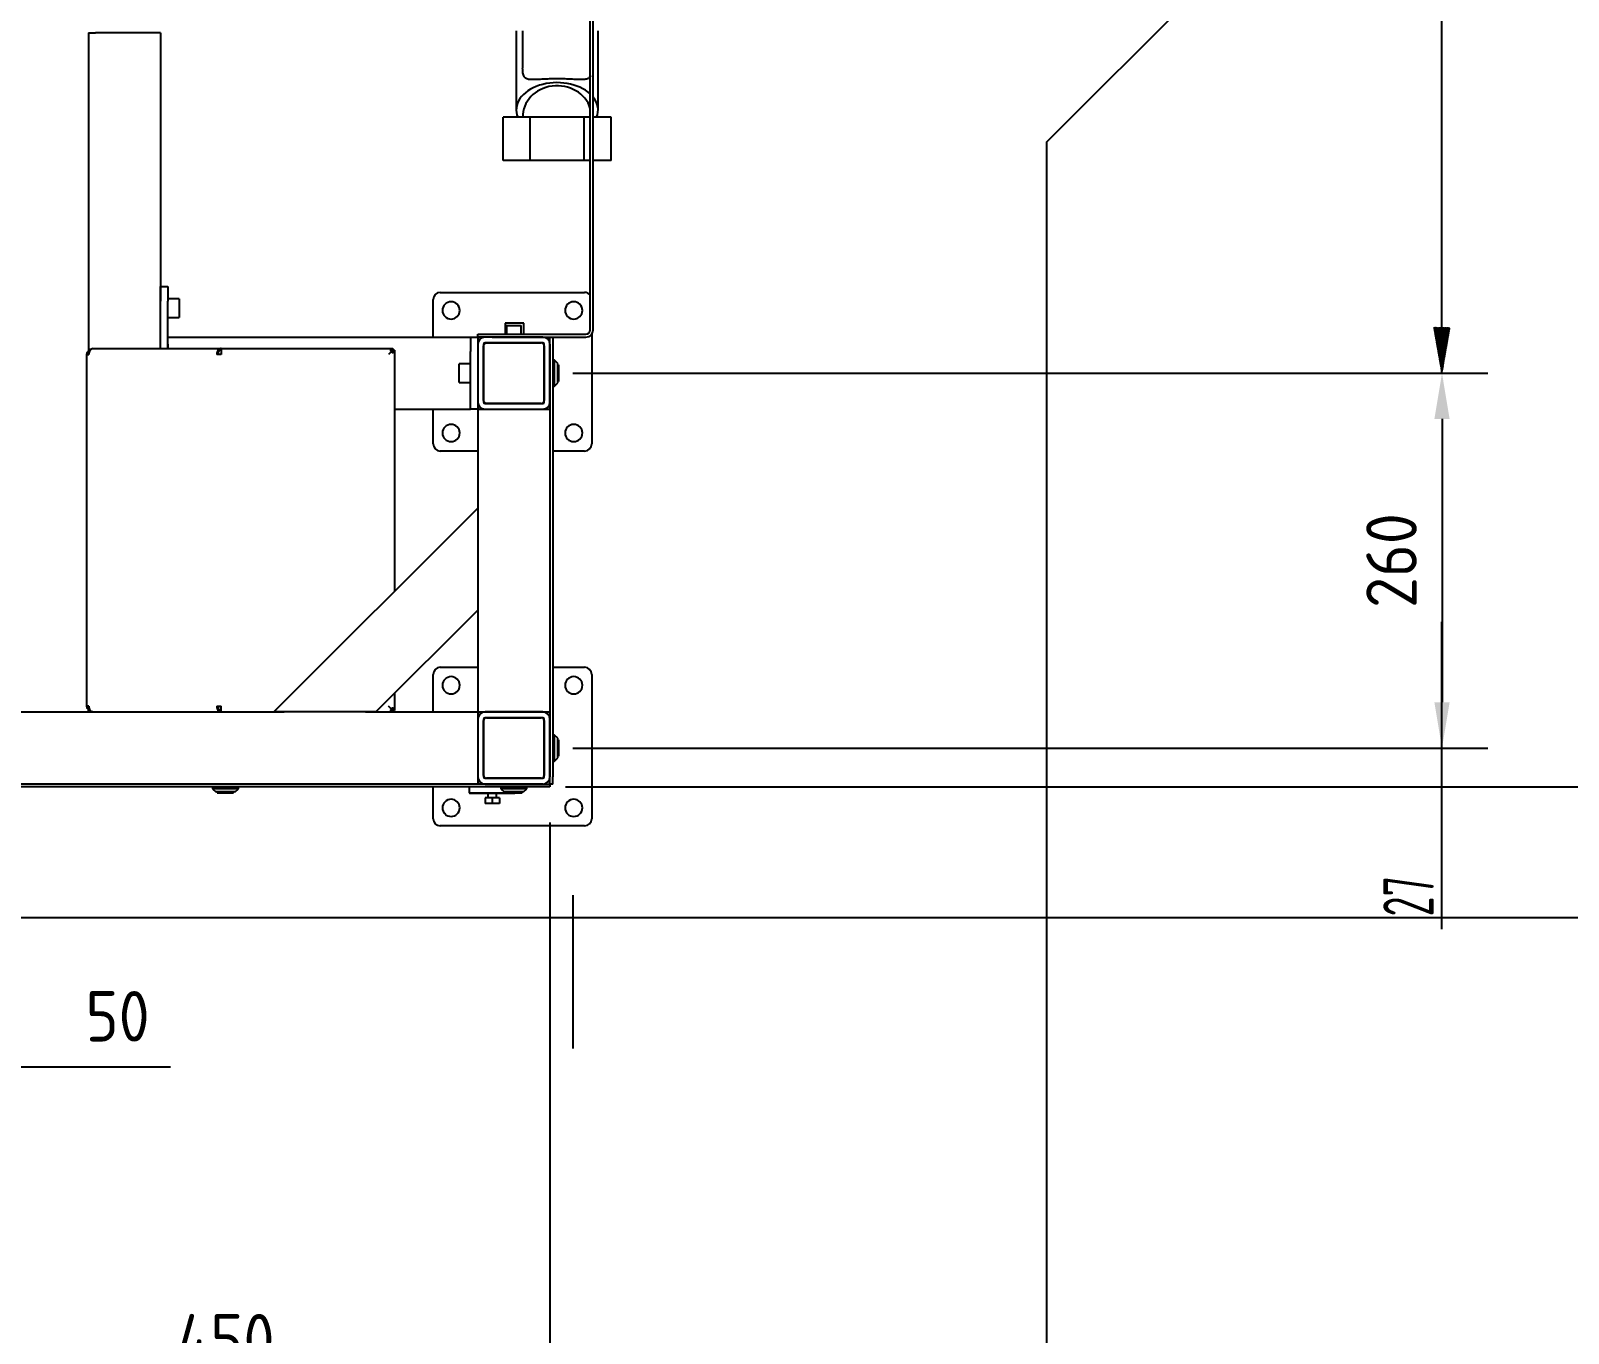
# Model space of a CAD drawing. Header units: millimetres. Extents: x 10462777 to 22643323, y 453826 to 1389191.
# Drawn here: x 11269581 to 11270614, y 576520 to 577395 of the extents above; entities that cross this region are included whole.
import ezdxf

# ---------------------------------------------------------------- set-up
doc = ezdxf.new("R2010")
doc.units = ezdxf.units.MM
doc.header["$LTSCALE"] = 200
doc.header["$MEASUREMENT"] = 0
doc.header["$PDMODE"] = 35
doc.header["$PDSIZE"] = -5
for name, pattern in [('CENTER', [2, 1.25, -0.25, 0.25, -0.25]), ('HIDDEN_KS1', [0.26, 0.18, -0.08]), ('PHANTOM', [2.5, 1.25, -0.25, 0.25, -0.25, 0.25, -0.25])]:
    doc.linetypes.add(name, pattern=pattern)
doc.layers.get('0').update_dxf_attribs({"linetype": 'CONTINUOUS'})
doc.layers.get('DEFPOINTS').update_dxf_attribs({"linetype": 'CONTINUOUS'})
for name, color, linetype in [('1', 1, 'CENTER'), ('11', 6, 'PHANTOM'), ('3', 3, 'HIDDEN_KS1')]:
    doc.layers.add(name, color=color, linetype=linetype)
doc.styles.add('iso-1', font='isocp.shx')
doc.styles.get("Standard").update_dxf_attribs({"font": 'SYMBOL'})
doc.dimstyles.get("Standard").update_dxf_attribs({"dimtxt": 1, "dimasz": 0.18, "dimexe": 0.18, "dimexo": 0.0625, "dimgap": 0.5, "dimtad": 1, "dimzin": 0, "dimdsep": 46, "dimtxsty": 'Standard', "dimcen": 0.09, "dimadec": 0, "dimazin": 0, "dimtfac": 1, "dimtofl": 0, "dimtmove": 2, "dimatfit": 3, "dimfxl": 1, "dimtolj": 1, "dimtzin": 0, "dimarcsym": 0})

# ---------------------------------------------------------------- blocks, each defined once
blk = doc.blocks.new('*D420')
at = {"layer": '1', "color": 152, "linetype": 'Continuous', "lineweight": -2, "transparency": 16777216}
for p, q in [((11269960.5, 577165.3), (11270559.5, 577165.3)), ((11269960.5, 576913.5), (11270559.5, 576913.5))]:
    blk.add_line(p, q, dxfattribs=at)
at = {"layer": '1', "color": 27, "linetype": 'Continuous', "lineweight": -2, "transparency": 16777216}
blk.add_line((11270528.8, 577134.5), (11270528.8, 576944.2), dxfattribs=at)
at = {"layer": '1', "color": 27, "linetype": 'Continuous', "transparency": 16777216}
for points in [[(11270523.7, 577134.5), (11270533.9, 577134.5), (11270528.8, 577165.3)], [(11270523.7, 576944.2), (11270533.9, 576944.2), (11270528.8, 576913.5)]]:
    blk.add_solid(points, dxfattribs=at)
at = {"layer": 'DEFPOINTS', "color": 0, "linetype": 'Continuous', "transparency": 16777216}
for p in [(11269945.1, 577165.3), (11269945.1, 576913.5), (11270528.8, 576913.5)]:
    blk.add_point(p, dxfattribs=at)
at = {"layer": '1', "color": 23, "linetype": 'Continuous', "lineweight": -3, "transparency": 16777216, "insert": (11270494.9, 577039.4), "char_height": 33.894, "attachment_point": 5, "rotation": 90, "style": 'iso-1'}
blk.add_mtext('\\A1;\\C23;260', dxfattribs=at)
blk = doc.blocks.new('*D421')
at = {"layer": '1', "color": 152, "linetype": 'Continuous', "lineweight": -2, "transparency": 16777216}
for p, q in [((11269494, 576863.4), (11269494, 576668.6)), ((11269542.4, 576863.4), (11269542.4, 576668.6))]:
    blk.add_line(p, q, dxfattribs=at)
at = {"layer": '1', "color": 27, "linetype": 'Continuous', "lineweight": -2, "transparency": 16777216}
for p, q in [((11269463.2, 576699.4), (11269432.5, 576699.4)), ((11269494, 576699.4), (11269542.4, 576699.4)), ((11269573.2, 576699.4), (11269675.1, 576699.4))]:
    blk.add_line(p, q, dxfattribs=at)
at = {"layer": '1', "color": 27, "linetype": 'Continuous', "transparency": 16777216}
for points in [[(11269463.2, 576704.5), (11269463.2, 576694.2), (11269494, 576699.4)], [(11269573.2, 576704.5), (11269573.2, 576694.2), (11269542.4, 576699.4)]]:
    blk.add_solid(points, dxfattribs=at)
at = {"layer": 'DEFPOINTS', "color": 0, "linetype": 'Continuous', "transparency": 16777216}
for p in [(11269494, 576878.7), (11269542.4, 576878.7), (11269542.4, 576699.4)]:
    blk.add_point(p, dxfattribs=at)
at = {"layer": '1', "color": 23, "linetype": 'Continuous', "lineweight": -3, "transparency": 16777216, "insert": (11269639.5, 576733.3), "char_height": 33.894, "attachment_point": 5, "style": 'iso-1'}
blk.add_mtext('\\A1;\\C23;50', dxfattribs=at)
blk = doc.blocks.new('*D425')
at = {"layer": '1', "color": 152, "linetype": 'Continuous', "lineweight": -2, "transparency": 16777216}
for p, q in [((11269494, 576863.4), (11269494, 576451.7)), ((11269929.8, 576863.4), (11269929.8, 576451.7))]:
    blk.add_line(p, q, dxfattribs=at)
at = {"layer": '1', "color": 27, "linetype": 'Continuous', "lineweight": -2, "transparency": 16777216}
blk.add_line((11269524.7, 576482.5), (11269899, 576482.5), dxfattribs=at)
at = {"layer": '1', "color": 27, "linetype": 'Continuous', "transparency": 16777216}
for points in [[(11269524.7, 576487.6), (11269524.7, 576477.3), (11269494, 576482.5)], [(11269899, 576487.6), (11269899, 576477.3), (11269929.8, 576482.5)]]:
    blk.add_solid(points, dxfattribs=at)
at = {"layer": 'DEFPOINTS', "color": 0, "linetype": 'Continuous', "transparency": 16777216}
for p in [(11269494, 576878.7), (11269929.8, 576878.7), (11269929.8, 576482.5)]:
    blk.add_point(p, dxfattribs=at)
at = {"layer": '1', "color": 23, "linetype": 'Continuous', "lineweight": -3, "transparency": 16777216, "insert": (11269711.9, 576516.4), "char_height": 33.894, "attachment_point": 5, "style": 'iso-1'}
blk.add_mtext('\\A1;\\C23;450', dxfattribs=at)
blk = doc.blocks.new('DimnDraft3D2727')
at = {"layer": '1', "color": 27, "linetype": 'Continuous'}
blk.add_line((612.42, 97.19), (612.42, 118.5), dxfattribs=at)
at = {"layer": '1', "color": 152, "linetype": 'Continuous'}
for p, q in [((552.15, 109.75), (615.6, 109.75)), ((551.65, 107.05), (615.6, 107.05))]:
    blk.add_line(p, q, dxfattribs=at)
at = {"layer": '1', "color": 27, "linetype": 'Continuous'}
for points in [[(612.42, 109.75), (611.86, 112.93), (612.98, 112.93), (612.42, 109.75)], [(612.42, 107.05), (612.98, 103.88), (611.86, 103.88), (612.42, 107.05)]]:
    blk.add_solid(points, dxfattribs=at)
at = {"layer": '1', "color": 23, "linetype": 'Continuous', "insert": (611.85, 98.07), "char_height": 3.5, "attachment_point": 7, "rotation": 90, "line_spacing_factor": 0.963855, "style": 'iso-1'}
blk.add_mtext('\\W00.647;27 ', dxfattribs=at)

msp = doc.modelspace()

# ---------------------------------------------------------------- hatches: boundary and pattern name
at = {"layer": '1', "linetype": 'Continuous'}
h = msp.add_hatch(dxfattribs=at)
h.set_pattern_fill('ANSI31', color=27, scale=0.19368, angle=45, style=0, pattern_type=0)
h.set_pattern_definition([(45, (11264598.07192, 575850.65161), (-0.1369525464, 0.1369525464), [])])
h.paths.add_polyline_path([(11270528.77641, 577165.26933), (11270523.35494, 577196.01603), (11270534.19789, 577196.01607)], flags=0)

# ---------------------------------------------------------------- linework, layer by layer
at = {"color": 4}
for q in [(11270363.24655, 577420.39717), (11270263.24655, 575690.39718)]:
    msp.add_line((11270263.24655, 577320.39717), q, dxfattribs=at)
at = {"ltscale": 10}
msp.add_line((11269945.14499, 576814.60457), (11269945.14499, 576711.6129), dxfattribs=at)
at = {"layer": '1', "color": 27, "linetype": 'Continuous'}
msp.add_line((11270528.77641, 577165.26933), (11270528.77641, 578015.04485), dxfattribs=at)
at = {"layer": '1', "color": 152, "linetype": 'Continuous'}
for p, q in [((11269945.14499, 577165.26933), (11270559.52314, 577165.26933)), ((11269940.30299, 576887.33831), (11271374.93976, 576887.33831))]:
    msp.add_line(p, q, dxfattribs=at)
at = {"layer": '1', "color": 251, "linetype": 'Continuous'}
msp.add_line((11266018.88523, 576799.69805), (11272134.90389, 576799.69805), dxfattribs=at)
at = {"layer": '11', "color": 60, "linetype": 'Continuous'}
for p, q in [((11269907.13911, 577395.26764), (11269907.13911, 577342.0219)), ((11269911.4674, 577395.26838), (11269911.4674, 577370.13692)), ((11269962.08816, 577342.0219), (11269962.08816, 577395.26764)), ((11269898.27172, 577308.11231), (11269898.27172, 577337.16433)), ((11269916.44267, 577337.16433), (11269898.27172, 577337.16433)), ((11269916.44267, 577308.11231), (11269916.44267, 577337.16433)), ((11269952.78459, 577337.16433), (11269916.44267, 577337.16433)), ((11269956.88697, 577337.16433), (11269952.78459, 577337.16433)), ((11269952.78459, 577308.11231), (11269952.78459, 577337.16433)), ((11269970.95555, 577337.16433), (11269958.82388, 577337.16433)), ((11269970.95555, 577308.11231), (11269970.95555, 577337.16433)), ((11269916.44267, 577308.11231), (11269898.27172, 577308.11231)), ((11269952.78459, 577308.11231), (11269916.44267, 577308.11231)), ((11269956.88697, 577308.11231), (11269952.78459, 577308.11231)), ((11269970.95555, 577308.11231), (11269958.82388, 577308.11231))]:
    msp.add_line(p, q, dxfattribs=at)
for centre, major_axis, ratio, start_param, end_param in [((11269934.61363, 577342.0219), (27.47452, 0), 0.6691306064, 0.6255024886, 3.408995662), ((11269934.61363, 577337.48089), (23.14623, 0), 0.9004040443, 0.2755412826, 3.1567826759), ((11269934.61363, 577342.0219), (27.47452, 0), 0.6691306064, 6.0157822988, 6.7756480827)]:
    msp.add_ellipse(centre, major_axis=major_axis, ratio=ratio, start_param=start_param, end_param=end_param, dxfattribs=at)
msp.add_open_spline([(11269957.03284, 577364.96564), (11269956.97723, 577364.84239), (11269956.91796, 577364.7242), (11269956.67813, 577364.29407), (11269956.47135, 577364.01663), (11269956.11014, 577363.65666), (11269955.98122, 577363.546), (11269955.7053, 577363.34254), (11269955.55784, 577363.24958), (11269954.78515, 577362.83278), (11269954.04734, 577362.64465), (11269952.97089, 577362.51297), (11269952.74808, 577362.49199), (11269952.29196, 577362.45929), (11269952.05808, 577362.44749), (11269951.33917, 577362.42324), (11269950.83694, 577362.42184), (11269949.78695, 577362.43807), (11269949.23919, 577362.45575), (11269948.09735, 577362.50253), (11269947.50059, 577362.5318), (11269945.67262, 577362.62612), (11269944.39688, 577362.69727), (11269942.39774, 577362.79232), (11269941.71608, 577362.82225), (11269940.32689, 577362.87569), (11269939.62828, 577362.89886), (11269937.52073, 577362.95557), (11269936.10018, 577362.97613), (11269933.9457, 577362.97682), (11269933.21989, 577362.972), (11269931.78655, 577362.95272), (11269931.0774, 577362.93832), (11269928.97189, 577362.88258), (11269927.59732, 577362.82836), (11269925.9163, 577362.749), (11269925.58177, 577362.73256), (11269924.92341, 577362.69933), (11269924.59871, 577362.68249), (11269923.63776, 577362.63202), (11269923.01467, 577362.59838), (11269921.80297, 577362.53563), (11269921.21436, 577362.50649), (11269920.35754, 577362.47069), (11269920.07628, 577362.46008), (11269919.52261, 577362.44253), (11269919.24947, 577362.43557), (11269917.91909, 577362.413), (11269916.96173, 577362.43195), (11269915.68153, 577362.58096), (11269915.28093, 577362.65107), (11269914.53309, 577362.84876), (11269914.18489, 577362.97758), (11269913.56221, 577363.30226), (11269913.2849, 577363.49858), (11269912.91672, 577363.85292), (11269912.80196, 577363.981), (11269912.58783, 577364.25842), (11269912.48813, 577364.4084), (11269912.03122, 577365.20617), (11269911.79927, 577365.99185), (11269911.6205, 577367.13026), (11269911.59034, 577367.36636), (11269911.54073, 577367.84855), (11269911.5212, 577368.0948), (11269911.47644, 577368.84742), (11269911.46493, 577369.36758), (11269911.46794, 577369.92227), (11269911.46807, 577369.94208), (11269911.46822, 577369.96191)], degree=3, knots=[0, 0, 0, 0, 0.0110205113, 0.0110205113, 0.0418904245, 0.0418904245, 0.0573253811, 0.0573253811, 0.0727603376, 0.0727603376, 0.134500164, 0.134500164, 0.1499351206, 0.1499351206, 0.1653700772, 0.1653700772, 0.1962399903, 0.1962399903, 0.2271099035, 0.2271099035, 0.2579798167, 0.2579798167, 0.319719643, 0.319719643, 0.3505895562, 0.3505895562, 0.3814594693, 0.3814594693, 0.4431992957, 0.4431992957, 0.4740692089, 0.4740692089, 0.504939122, 0.504939122, 0.5666789484, 0.5666789484, 0.5821139049, 0.5821139049, 0.5975488615, 0.5975488615, 0.6284187747, 0.6284187747, 0.6592886879, 0.6592886879, 0.6747236445, 0.6747236445, 0.690158601, 0.690158601, 0.7518984274, 0.7518984274, 0.7827683406, 0.7827683406, 0.8136382537, 0.8136382537, 0.8445081669, 0.8445081669, 0.8599431235, 0.8599431235, 0.8753780801, 0.8753780801, 0.9371179064, 0.9371179064, 0.952552863, 0.952552863, 0.9679878196, 0.9679878196, 0.9988577327, 0.9988577327, 1, 1, 1, 1], dxfattribs=at)
at = {"layer": '3', "color": 252, "linetype": 'Continuous'}
for p, q in [((11269956.88685, 577194.32135), (11269956.88685, 577523.5776)), ((11269958.82365, 577194.32135), (11269958.82365, 577523.5776)), ((11269619.88339, 577393.8119), (11269619.88339, 577180.41536)), ((11269619.88339, 577393.8119), (11269624.7254, 577393.8119)), ((11269663.46143, 577393.8119), (11269624.7254, 577393.8119)), ((11269668.30343, 577393.8119), (11269663.46143, 577393.8119)), ((11269668.30343, 577393.8119), (11269668.30343, 577213.68277)), ((11269668.30343, 577223.37337), (11269673.14543, 577223.37337)), ((11269668.30343, 577213.68936), (11269668.30343, 577223.37337)), ((11269673.14543, 577223.37337), (11269673.14543, 577213.68936)), ((11269668.30343, 577181.73214), (11269668.30343, 577213.68936)), ((11269673.14543, 577181.73214), (11269673.14543, 577213.68936)), ((11269851.33117, 577189.47934), (11269851.33117, 577214.65776)), ((11269856.17317, 577219.49977), (11269953.01325, 577219.49977)), ((11269673.14543, 577189.47934), (11269876.50959, 577189.47934)), ((11269876.50959, 577189.47934), (11269881.35159, 577189.47934)), ((11269876.50959, 577189.47934), (11269876.50959, 577179.79534)), ((11269881.35159, 577189.47934), (11269881.35159, 577191.41615)), ((11269881.35159, 577191.41615), (11269891.0356, 577191.41615)), ((11269881.35159, 577189.47934), (11269881.35159, 577184.63748)), ((11269891.0356, 577189.47934), (11269881.35159, 577189.47934)), ((11269924.92963, 577189.47934), (11269886.1936, 577189.47934)), ((11269891.0356, 577191.41615), (11269953.98165, 577191.41615)), ((11269891.0356, 577189.47934), (11269953.98165, 577189.47934)), ((11269929.77163, 577184.63734), (11269929.77163, 577189.47934)), ((11269931.70843, 577189.47934), (11269931.70843, 577184.63734)), ((11269957.85525, 577191.41463), (11269957.85525, 577117.81769)), ((11269622.92074, 577181.73214), (11269622.78859, 577181.73214)), ((11269622.78859, 577181.72764), (11269622.78859, 577181.73214)), ((11269622.92028, 577181.73214), (11269708.78953, 577181.73214)), ((11269673.14543, 577184.63734), (11269673.14543, 577181.73214)), ((11269709.10766, 577181.73214), (11269708.78953, 577181.73214)), ((11269708.78953, 577180.76374), (11269708.78953, 577181.73214)), ((11269708.78953, 577180.76374), (11269709.10766, 577180.76374)), ((11269709.10745, 577181.73214), (11269824.3452, 577181.73214)), ((11269709.10745, 577181.73214), (11269709.10745, 577177.85854)), ((11269823.24618, 577179.66398), (11269821.44194, 577177.85854)), ((11269823.24738, 577179.66277), (11269821.44194, 577177.85854)), ((11269824.3452, 577181.73214), (11269824.3452, 577181.38913)), ((11269825.31554, 577180.7618), (11269824.97253, 577180.7618)), ((11269825.31554, 577180.7618), (11269825.31554, 577018.61401)), ((11269876.50959, 577150.74332), (11269876.50959, 577179.79534)), ((11269881.35159, 577184.63734), (11269881.35159, 577145.90131)), ((11269885.2252, 577184.63734), (11269885.2252, 577145.90131)), ((11269885.2252, 577146.86971), (11269885.2252, 577183.66894)), ((11269924.92963, 577185.60574), (11269886.1936, 577185.60574)), ((11269887.162, 577185.60574), (11269923.96122, 577185.60574)), ((11269925.89803, 577145.90131), (11269925.89803, 577184.63734)), ((11269925.89803, 577183.66894), (11269925.89803, 577146.86971)), ((11269929.77163, 577184.63734), (11269929.77163, 576894.11712)), ((11269929.77163, 577145.90131), (11269929.77163, 577184.63734)), ((11269931.70843, 577184.63734), (11269931.70843, 576894.11712)), ((11269618.91499, 576941.56875), (11269618.91499, 577177.85854)), ((11269618.91499, 577177.85854), (11269620.04954, 577177.85854)), ((11269620.18123, 577177.85854), (11269620.04954, 577177.85854)), ((11269706.18217, 577177.85854), (11269706.05048, 577177.85854)), ((11269708.92122, 577177.85854), (11269706.18217, 577177.85854)), ((11269709.10745, 577177.85854), (11269708.92122, 577177.85854)), ((11269876.50959, 577141.05931), (11269876.50959, 577150.74332)), ((11269825.31266, 577141.05931), (11269876.50959, 577141.05931)), ((11269851.33117, 577117.81769), (11269851.33117, 577141.06082)), ((11269881.35159, 577141.05931), (11269876.50959, 577141.05931)), ((11269881.35159, 577145.90117), (11269881.35159, 577141.05931)), ((11269881.35159, 577141.05931), (11269881.35159, 577074.64502)), ((11269881.35159, 577141.05931), (11269886.1936, 577141.05931)), ((11269886.1936, 577144.93291), (11269924.92963, 577144.93291)), ((11269886.1936, 577141.05931), (11269924.92963, 577141.05931)), ((11269886.1936, 577141.05931), (11269924.92963, 577141.05931)), ((11269923.96122, 577144.93291), (11269887.162, 577144.93291)), ((11269924.92963, 577141.05931), (11269929.77163, 577141.05931)), ((11269881.35159, 577112.97569), (11269856.17317, 577112.97569)), ((11269953.01325, 577112.97569), (11269931.70843, 577112.97569)), ((11269881.35159, 577006.17168), (11269881.35159, 576937.69515)), ((11269851.33117, 576937.69515), (11269851.33117, 576962.87357)), ((11269856.17317, 576967.71557), (11269881.35159, 576967.71557)), ((11269931.70843, 576967.71557), (11269953.01325, 576967.71557)), ((11269957.85525, 576962.87357), (11269957.85525, 576866.0335)), ((11269620.04954, 576941.56875), (11269618.91499, 576941.56875)), ((11269620.18123, 576941.56875), (11269620.04954, 576941.56875)), ((11269706.05048, 576941.56875), (11269706.18217, 576941.56875)), ((11269706.18217, 576941.56875), (11269708.92122, 576941.56875)), ((11269708.92122, 576941.56875), (11269709.10745, 576941.56875)), ((11269709.10745, 576937.69515), (11269709.10745, 576941.56875)), ((11269823.24738, 576939.76452), (11269821.44194, 576941.56875)), ((11269823.24618, 576939.76331), (11269821.44194, 576941.56875)), ((11269825.31554, 576950.13858), (11269825.31554, 576938.66549)), ((11269542.41133, 576937.69515), (11269751.2462, 576937.69515)), ((11269619.88339, 576937.69515), (11269619.88339, 576939.00665)), ((11269622.78859, 576937.69515), (11269622.78859, 576937.69965)), ((11269709.10766, 576938.66355), (11269708.78953, 576938.66355)), ((11269708.78953, 576937.69515), (11269708.78953, 576938.66355)), ((11269806.02742, 576937.69515), (11269881.35159, 576937.69515)), ((11269824.3452, 576937.69515), (11269824.3452, 576938.03816)), ((11269825.31554, 576938.66549), (11269824.97253, 576938.66549)), ((11269881.35159, 576937.69515), (11269886.1936, 576937.69515)), ((11269881.35159, 576937.69515), (11269881.35159, 576932.85315)), ((11269881.35159, 576932.85315), (11269881.35159, 576894.11712)), ((11269881.35159, 576932.85315), (11269881.35159, 576894.11712)), ((11269885.2252, 576932.85315), (11269885.2252, 576894.11712)), ((11269885.2252, 576895.08552), (11269885.2252, 576931.88475)), ((11269886.1936, 576937.69515), (11269924.92963, 576937.69515)), ((11269924.92963, 576937.69515), (11269886.1936, 576937.69515)), ((11269924.92963, 576933.82155), (11269886.1936, 576933.82155)), ((11269887.162, 576933.82155), (11269923.96122, 576933.82155)), ((11269924.92963, 576937.69515), (11269929.77163, 576937.69515)), ((11269925.89803, 576894.11712), (11269925.89803, 576932.85315)), ((11269925.89803, 576931.88475), (11269925.89803, 576895.08552)), ((11269929.77163, 576894.11712), (11269929.77163, 576932.85315)), ((11269881.35159, 576894.11712), (11269881.35159, 576889.27511)), ((11269886.1936, 576893.14872), (11269924.92963, 576893.14872)), ((11269923.96122, 576893.14872), (11269887.162, 576893.14872)), ((11269929.77163, 576889.27511), (11269929.77163, 576894.11712)), ((11269931.70843, 576889.27511), (11269931.70843, 576894.11712)), ((11269924.92963, 576889.27511), (11269498.8333, 576889.27511)), ((11269924.92963, 576887.33831), (11269498.8333, 576887.33831)), ((11269851.33117, 576866.0335), (11269851.33117, 576887.33983)), ((11269886.1936, 576889.27511), (11269924.92963, 576889.27511)), ((11269924.92963, 576889.27511), (11269929.77163, 576889.27511)), ((11269929.77163, 576887.33831), (11269924.92963, 576887.33831)), ((11269929.77163, 576889.27511), (11269929.77163, 576887.33831)), ((11269931.70843, 576889.27511), (11269929.77163, 576889.27511)), ((11269953.01325, 576861.19149), (11269856.17317, 576861.19149))]:
    msp.add_line(p, q, dxfattribs=at)
at = {"layer": '3', "color": 60, "linetype": 'Continuous'}
for p, q in [((11269680.89264, 577215.14196), (11269673.14543, 577215.14196)), ((11269680.89264, 577215.14196), (11269680.89264, 577202.55275)), ((11269673.14543, 577202.55275), (11269680.89264, 577202.55275)), ((11269899.75121, 577198.77599), (11269899.75121, 577191.41627)), ((11269911.23994, 577198.77599), (11269899.75121, 577198.77599)), ((11269900.71961, 577197.22655), (11269900.71961, 577191.41615)), ((11269900.71961, 577197.22655), (11269910.40361, 577197.22655)), ((11269910.40361, 577191.41615), (11269910.40361, 577197.22655)), ((11269912.34042, 577198.77599), (11269911.23994, 577198.77599)), ((11269912.34042, 577191.41627), (11269912.34042, 577198.77599)), ((11269876.50959, 577171.56393), (11269868.76238, 577171.56393)), ((11269868.76238, 577158.97472), (11269868.76238, 577171.56393)), ((11269932.91893, 577173.98493), (11269931.70843, 577173.98493)), ((11269935.09783, 577171.80603), (11269932.91893, 577173.98493)), ((11269932.91893, 577165.26933), (11269932.91893, 577173.98493)), ((11269935.6014, 577170.76016), (11269935.09782, 577170.76016)), ((11269935.09783, 577165.26933), (11269935.09783, 577171.80603)), ((11269935.6014, 577170.76016), (11269935.6014, 577159.77849)), ((11269868.76238, 577158.97472), (11269876.50959, 577158.97472)), ((11269932.91893, 577156.55372), (11269932.91893, 577165.26933)), ((11269932.91893, 577156.55372), (11269935.09783, 577158.73262)), ((11269935.09782, 577159.77849), (11269935.6014, 577159.77849)), ((11269935.09783, 577158.73262), (11269935.09783, 577165.26933)), ((11269931.70843, 577156.55372), (11269932.91893, 577156.55372)), ((11269932.91893, 576922.20074), (11269931.70843, 576922.20074)), ((11269935.09783, 576920.02184), (11269932.91893, 576922.20074)), ((11269932.91893, 576913.48513), (11269932.91893, 576922.20074)), ((11269932.91893, 576904.76953), (11269932.91893, 576913.48513)), ((11269935.6014, 576918.97597), (11269935.09782, 576918.97597)), ((11269935.09783, 576913.48513), (11269935.09783, 576920.02184)), ((11269935.09783, 576906.94843), (11269935.09783, 576913.48513)), ((11269935.6014, 576918.97597), (11269935.6014, 576907.9943)), ((11269931.70843, 576904.76953), (11269932.91893, 576904.76953)), ((11269932.91893, 576904.76953), (11269935.09783, 576906.94843)), ((11269935.09782, 576907.9943), (11269935.6014, 576907.9943)), ((11269703.16586, 576887.33831), (11269703.16586, 576886.12781)), ((11269703.16586, 576886.12781), (11269705.34476, 576883.94891)), ((11269720.59707, 576886.12781), (11269703.16586, 576886.12781)), ((11269718.41817, 576883.94891), (11269705.34476, 576883.94891)), ((11269706.39063, 576883.94892), (11269706.39063, 576883.44534)), ((11269706.39063, 576883.44534), (11269707.28471, 576883.44534)), ((11269707.28471, 576883.44534), (11269717.37229, 576883.44534)), ((11269717.37229, 576883.44534), (11269717.37229, 576883.94892)), ((11269718.41817, 576883.94891), (11269720.59707, 576886.12781)), ((11269720.59707, 576886.12781), (11269720.59707, 576887.33831)), ((11269875.54119, 576887.33831), (11269875.54119, 576883.36787)), ((11269875.54119, 576883.36787), (11269875.92855, 576882.98051)), ((11269875.54119, 576883.36787), (11269906.53001, 576883.36787)), ((11269906.14265, 576882.98051), (11269875.92855, 576882.98051)), ((11269891.0356, 576880.07531), (11269886.1936, 576880.07531)), ((11269886.1936, 576880.07531), (11269886.1936, 576876.2017)), ((11269888.1304, 576882.98105), (11269888.1304, 576880.07531)), ((11269895.8776, 576880.07531), (11269891.0356, 576880.07531)), ((11269891.0356, 576880.07531), (11269891.0356, 576876.2017)), ((11269893.9408, 576880.07531), (11269893.9408, 576882.98105)), ((11269895.8776, 576880.07531), (11269895.8776, 576876.2017)), ((11269896.846, 576887.33831), (11269896.846, 576886.12781)), ((11269896.846, 576886.12781), (11269899.02491, 576883.94891)), ((11269914.27722, 576886.12781), (11269896.846, 576886.12781)), ((11269912.09832, 576883.94891), (11269899.02491, 576883.94891)), ((11269900.07078, 576883.94892), (11269900.07078, 576883.44534)), ((11269900.07078, 576883.44534), (11269900.96486, 576883.44534)), ((11269900.96486, 576883.44534), (11269911.05244, 576883.44534)), ((11269906.14265, 576882.98051), (11269906.53001, 576883.36787)), ((11269906.53001, 576883.36787), (11269906.53001, 576883.44536)), ((11269911.05244, 576883.44534), (11269911.05244, 576883.94892)), ((11269912.09832, 576883.94891), (11269914.27722, 576886.12781)), ((11269914.27722, 576886.12781), (11269914.27722, 576887.33831)), ((11269891.0356, 576876.2017), (11269886.1936, 576876.2017)), ((11269895.8776, 576876.2017), (11269891.0356, 576876.2017))]:
    msp.add_line(p, q, dxfattribs=at)
at = {"layer": '3', "color": 163, "linetype": 'Continuous'}
for p, q in [((11269744.39905, 576937.69515), (11269881.35159, 577074.6477)), ((11269881.35159, 577074.6477), (11269881.35159, 577067.80007)), ((11269881.35159, 577067.80007), (11269881.35159, 577013.01905)), ((11269881.35159, 577006.17142), (11269812.87532, 576937.69515)), ((11269881.35159, 577013.01905), (11269881.35159, 577006.17142)), ((11269751.24667, 576937.69515), (11269744.39905, 576937.69515)), ((11269806.02769, 576937.69515), (11269751.24667, 576937.69515)), ((11269812.87532, 576937.69515), (11269806.02769, 576937.69515))]:
    msp.add_line(p, q, dxfattribs=at)
at = {"layer": '3', "color": 252, "linetype": 'Continuous', "extrusion": (0, 0, -1)}
for centre in [(-11269863.43618, 577207.39476), (-11269945.75024, 577207.39476), (-11269863.43618, 577125.0807), (-11269945.75024, 577125.0807), (-11269863.43618, 576955.61057), (-11269945.75024, 576955.61057), (-11269863.43618, 576873.2965), (-11269945.75024, 576873.2965)]:
    msp.add_circle(centre, 5.8104, dxfattribs=at)
at = {"layer": '3', "color": 252, "linetype": 'Continuous'}
for centre, radius, start, end in [((11269856.17317, 577214.65776), 4.842, 90, 180), ((11269953.01325, 577214.65776), 4.842, 36.87042584, 90), ((11269886.1936, 577184.63734), 4.842, 90, 180), ((11269924.92963, 577184.63734), 4.842, 0, 90), ((11269953.98165, 577194.32135), 2.9052, 270, 0), ((11269953.98165, 577194.32135), 4.842, 270, 0), ((11269886.1936, 577184.63734), 0.9684, 90, 180), ((11269887.162, 577183.66894), 1.9368, 90, 180), ((11269923.96122, 577183.66894), 1.9368, 0, 90), ((11269924.92963, 577184.63734), 0.9684, 0, 90), ((11269886.1936, 577145.90131), 4.842, 180, 270), ((11269887.162, 577146.86971), 1.9368, 180, 270), ((11269886.1936, 577145.90131), 0.9684, 180, 270), ((11269923.96122, 577146.86971), 1.9368, 270, 0), ((11269924.92963, 577145.90131), 0.9684, 270, 0), ((11269924.92963, 577145.90131), 4.842, 270, 0), ((11269856.17317, 577117.81769), 4.842, 180, 270), ((11269953.01325, 577117.81769), 4.842, 270, 0), ((11269856.17317, 576962.87357), 4.842, 90, 180), ((11269953.01325, 576962.87357), 4.842, 0, 90), ((11269886.1936, 576932.85315), 4.842, 90, 180), ((11269887.162, 576931.88475), 1.9368, 90, 180), ((11269886.1936, 576932.85315), 0.9684, 90, 180), ((11269923.96122, 576931.88475), 1.9368, 0, 90), ((11269924.92963, 576932.85315), 4.842, 0, 90), ((11269924.92963, 576932.85315), 0.9684, 0, 90), ((11269886.1936, 576894.11712), 4.842, 180, 270), ((11269887.162, 576895.08552), 1.9368, 180, 270), ((11269886.1936, 576894.11712), 0.9684, 180, 270), ((11269923.96122, 576895.08552), 1.9368, 270, 0), ((11269924.92963, 576894.11712), 0.9684, 270, 0), ((11269924.92963, 576894.11712), 4.842, 270, 0), ((11269856.17317, 576866.0335), 4.842, 180, 270), ((11269953.01325, 576866.0335), 4.842, 270, 0)]:
    msp.add_arc(centre, radius, start, end, dxfattribs=at)
at = {"layer": '3', "color": 252, "linetype": 'Continuous', "extrusion": (0, 0, -1)}
for centre, radius, start, end in [((-11269622.78859, 577177.85854), 3.8736, 0, 90), ((-11269622.78859, 577177.85854), 2.9052, 0, 37.47946124), ((-11269622.78859, 576941.56875), 3.8736, 270, 0), ((-11269622.78859, 576941.56875), 2.9052, 322.52206662, 0)]:
    msp.add_arc(centre, radius, start, end, dxfattribs=at)
at = {"layer": '3', "color": 252, "linetype": 'Continuous'}
for centre, major_axis, start_param, end_param in [((11269622.92028, 577177.85854), (0, 3.8736), 0, 1.5707963268), ((11269708.78953, 577177.85854), (0, -3.8736), 3.1415926536, 4.7123889804), ((11269708.78953, 577177.85854), (0, -2.9052), 3.1415926536, 4.7123889804), ((11269622.92028, 576941.56875), (0, 3.8736), 1.5707963268, 3.1415926536), ((11269708.78953, 576941.56875), (0, 3.8736), 1.5707963268, 3.1415926536), ((11269708.78953, 576941.56875), (0, 2.9052), 1.5707963268, 3.1415926536)]:
    msp.add_ellipse(centre, major_axis=major_axis, ratio=0.7071067812, start_param=start_param, end_param=end_param, dxfattribs=at)
for points, knots in [([(11269824.3452, 577181.38913), (11269824.27147, 577181.40192), (11269824.1956, 577181.41079), (11269824.03907, 577181.42072), (11269823.9583, 577181.42158), (11269823.72296, 577181.41168), (11269823.57066, 577181.38881), (11269823.30101, 577181.31475), (11269823.18596, 577181.26504), (11269822.99011, 577181.13834), (11269822.91221, 577181.06291), (11269822.79732, 577180.88714), (11269822.7617, 577180.7895), (11269822.73712, 577180.57145), (11269822.74942, 577180.4572), (11269822.85578, 577180.10003), (11269823.01476, 577179.85451), (11269823.24618, 577179.66398)], [0, 0, 0, 0, 0.0625, 0.0625, 0.125, 0.125, 0.25, 0.25, 0.375, 0.375, 0.5, 0.5, 0.625, 0.625, 0.75, 0.75, 1, 1, 1, 1]), ([(11269824.10848, 577180.52686), (11269823.88598, 577180.53678), (11269823.66168, 577180.52242), (11269823.25777, 577180.44407), (11269823.07874, 577180.37974), (11269822.9116, 577180.25436), (11269822.87872, 577180.22401), (11269822.85063, 577180.19099)], [0, 0, 0, 0, 0.4387173903, 0.4387173903, 0.8774347806, 0.8774347806, 1, 1, 1, 1]), ([(11269823.24738, 577179.66277), (11269823.34233, 577179.54745), (11269823.45332, 577179.44909), (11269823.68325, 577179.29424), (11269823.80454, 577179.23623), (11269824.03998, 577179.16629), (11269824.15752, 577179.15387), (11269824.37208, 577179.17835), (11269824.47232, 577179.21486), (11269824.64658, 577179.32921), (11269824.7229, 577179.40835), (11269824.84802, 577179.60206), (11269824.89857, 577179.71912), (11269824.97181, 577179.98581), (11269824.99494, 577180.13781), (11269825.00834, 577180.45307), (11269824.99813, 577180.61426), (11269824.97253, 577180.7618)], [0, 0, 0, 0, 0.125, 0.125, 0.25, 0.25, 0.375, 0.375, 0.5, 0.5, 0.625, 0.625, 0.75, 0.75, 0.875, 0.875, 1, 1, 1, 1]), ([(11269823.77103, 577179.26437), (11269823.80485, 577179.29263), (11269823.83588, 577179.32592), (11269823.96269, 577179.49398), (11269824.02758, 577179.67474), (11269824.08627, 577179.97755), (11269824.09934, 577180.08277), (11269824.11399, 577180.30257), (11269824.11513, 577180.41588), (11269824.11026, 577180.52508)], [0, 0, 0, 0, 0.1244606931, 0.1244606931, 0.5622303465, 0.5622303465, 0.7811151733, 0.7811151733, 1, 1, 1, 1]), ([(11269823.24618, 576939.76331), (11269823.13085, 576939.66836), (11269823.0325, 576939.55737), (11269822.87764, 576939.32744), (11269822.81963, 576939.20615), (11269822.7497, 576938.97071), (11269822.73728, 576938.85317), (11269822.76175, 576938.63861), (11269822.79826, 576938.53837), (11269822.91261, 576938.36411), (11269822.99175, 576938.2878), (11269823.18546, 576938.16267), (11269823.30252, 576938.11212), (11269823.56921, 576938.03888), (11269823.72121, 576938.01575), (11269824.03648, 576938.00236), (11269824.19766, 576938.01257), (11269824.3452, 576938.03816)], [0, 0, 0, 0, 0.125, 0.125, 0.25, 0.25, 0.375, 0.375, 0.5, 0.5, 0.625, 0.625, 0.75, 0.75, 0.875, 0.875, 1, 1, 1, 1]), ([(11269822.84777, 576939.23966), (11269822.87603, 576939.20585), (11269822.90932, 576939.17481), (11269823.07738, 576939.048), (11269823.25814, 576938.98312), (11269823.56095, 576938.92442), (11269823.66618, 576938.91135), (11269823.88597, 576938.89671), (11269823.99929, 576938.89556), (11269824.10848, 576938.90043)], [0, 0, 0, 0, 0.1244606931, 0.1244606931, 0.5622303465, 0.5622303465, 0.7811151733, 0.7811151733, 1, 1, 1, 1]), ([(11269824.97253, 576938.66549), (11269824.98532, 576938.73922), (11269824.9942, 576938.81509), (11269825.00412, 576938.97162), (11269825.00498, 576939.05239), (11269824.99508, 576939.28773), (11269824.97221, 576939.44004), (11269824.89815, 576939.70968), (11269824.84845, 576939.82473), (11269824.72174, 576940.02058), (11269824.64631, 576940.09848), (11269824.47054, 576940.21338), (11269824.3729, 576940.24899), (11269824.15485, 576940.27358), (11269824.0406, 576940.26127), (11269823.68343, 576940.15491), (11269823.43791, 576939.99594), (11269823.24738, 576939.76452)], [0, 0, 0, 0, 0.0625, 0.0625, 0.125, 0.125, 0.25, 0.25, 0.375, 0.375, 0.5, 0.5, 0.625, 0.625, 0.75, 0.75, 1, 1, 1, 1]), ([(11269824.11026, 576938.90221), (11269824.12018, 576939.12472), (11269824.10582, 576939.34901), (11269824.02747, 576939.75292), (11269823.96314, 576939.93195), (11269823.83776, 576940.09909), (11269823.80741, 576940.13197), (11269823.77439, 576940.16006)], [0, 0, 0, 0, 0.4387173903, 0.4387173903, 0.8774347806, 0.8774347806, 1, 1, 1, 1])]:
    msp.add_open_spline(points, degree=3, knots=knots, dxfattribs=at)
for points, degree in [([(11269824.3452, 577180.76374), (11269824.26938, 577180.68786), (11269824.19039, 577180.60882), (11269824.10848, 577180.52686)], 3), ([(11269824.34714, 577180.7618), (11269824.27126, 577180.68598), (11269824.19222, 577180.60699), (11269824.11026, 577180.52508)], 3), ([(11269824.3452, 577181.38913), (11269824.3452, 577180.76374)], 1), ([(11269824.97253, 577180.7618), (11269824.34714, 577180.7618)], 1), ([(11269824.3452, 576938.66355), (11269824.26938, 576938.73943), (11269824.19039, 576938.81847), (11269824.10848, 576938.90043)], 3), ([(11269824.34714, 576938.66549), (11269824.27126, 576938.74131), (11269824.19222, 576938.8203), (11269824.11026, 576938.90221)], 3), ([(11269824.3452, 576938.03816), (11269824.3452, 576938.66355)], 1), ([(11269824.97253, 576938.66549), (11269824.34714, 576938.66549)], 1)]:
    msp.add_open_spline(points, degree=degree, dxfattribs=at)

# ---------------------------------------------------------------- block references
at = {"layer": '1', "color": 27, "linetype": 'Continuous', "xscale": 9.684007428423861, "yscale": 9.684007428423861, "zscale": 9.684007428423861}
msp.add_blockref('DimnDraft3D2727', (11264598.07192, 575850.65161), dxfattribs=at)

# ---------------------------------------------------------------- dimensions: what is measured, and where the dimension line sits
at = {"layer": '1', "color": 27, "linetype": 'Continuous', "lineweight": -3}
dim = msp.add_linear_dim(base=(11270528.77641, 576913.48513), p1=(11269945.14499, 577165.26933), p2=(11269945.14499, 576913.48513), angle=90, text='\\C23;260', dimstyle='Standard', override={"dimtxt": 33.894026, "dimasz": 30.746724, "dimexe": 30.746724, "dimexo": 15.373362, "dimgap": 16.947013, "dimtad": 1, "dimtih": 0, "dimtoh": 0, "dimdec": 2, "dimzin": 8, "dimtxsty": 'iso-1', "dimsah": 1, "dimclrd": 27, "dimclre": 152, "dimclrt": 23, "dimtm": -0.005, "dimtdec": 3, "dimtofl": 1, "dimtmove": 0}, dxfattribs=at)
dim.commit()
dim.dimension.update_dxf_attribs({"geometry": '*D420', "text_midpoint": (11270528.77641, 577039.37723), "dimtype": 160})
for base, p2, text, picture, middle in [((11269542.41133, 576699.3739), (11269542.41133, 576878.74376), '\\C23;50', '*D421', (11269639.50685, 576699.3739)), ((11269929.77163, 576482.46399), (11269929.77163, 576878.74376), '\\C23;450', '*D425', (11269711.88146, 576482.46399))]:
    dim = msp.add_linear_dim(base=base, p1=(11269493.9913, 576878.74376), p2=p2, text=text, dimstyle='Standard', override={"dimtxt": 33.894026, "dimasz": 30.746724, "dimexe": 30.746724, "dimexo": 15.373362, "dimgap": 16.947013, "dimtad": 1, "dimtih": 0, "dimdec": 2, "dimzin": 8, "dimtxsty": 'iso-1', "dimsah": 1, "dimclrd": 27, "dimclre": 152, "dimclrt": 23, "dimtm": -0.005, "dimtdec": 3, "dimtofl": 1, "dimtmove": 0}, dxfattribs=at)
    dim.commit()
    dim.dimension.update_dxf_attribs({"geometry": picture, "text_midpoint": middle, "dimtype": 160})

doc.saveas('drawing.dxf')
